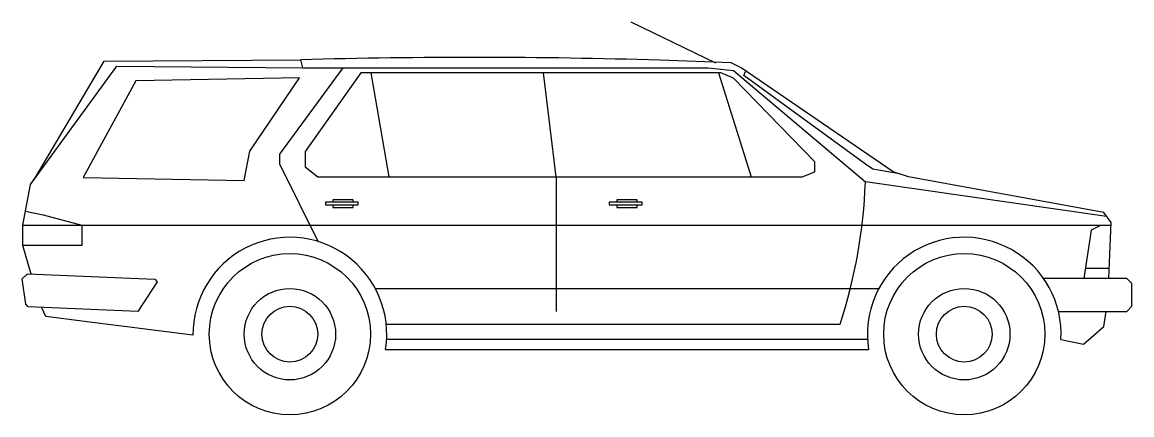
# Model space of a CAD drawing. Extents: x 93.19 to 97.57, y 57.29 to 58.84.
import ezdxf

# ---------------------------------------------------------------- set-up
doc = ezdxf.new("R2010")
doc.units = 0
doc.layers.get('0').update_dxf_attribs({"linetype": 'CONTINUOUS'})

msp = doc.modelspace()

# ---------------------------------------------------------------- linework, layer by layer
for points in [[(95.9304, 58.6783), (95.5958, 58.84)], [(93.2301, 57.8462), (93.1974, 57.96), (93.1974, 58.04), (93.2274, 58.2), (93.2474, 58.23), (93.5177, 58.6869), (94.2921, 58.6915)], [(94.2921, 58.6915), (94.3, 58.66), (95.9, 58.66), (96, 58.65), (96.52, 58.21)], [(93.2274, 58.2), (93.5677, 58.6669), (94.3, 58.66)], [(94.3617, 57.9754), (94.21, 58.28), (94.21, 58.32), (94.46, 58.66)], [(95.95, 58.64), (94.53, 58.64), (94.31, 58.33), (94.31, 58.27), (94.36, 58.23), (96.27, 58.23), (96.32, 58.25), (96.32, 58.29), (96, 58.62), (95.95, 58.64)], [(94.57, 58.64), (94.64, 58.23)], [(95.3, 58.23), (95.25, 58.64)], [(95.94, 58.64), (96.07, 58.23)], [(96.655, 58.2417), (96.55, 58.26), (96.52, 58.28), (96.04, 58.63), (96.0466, 58.6453)], [(95.3, 58.23), (95.3, 57.7)], [(97.4716, 58.0745), (96.52, 58.21)], [(94.39, 58.13), (94.39, 58.12), (94.52, 58.12), (94.52, 58.13), (94.39, 58.13)], [(94.5, 58.13), (94.5, 58.14), (94.42, 58.14), (94.42, 58.13)], [(95.51, 58.13), (95.51, 58.12), (95.64, 58.12), (95.64, 58.13), (95.51, 58.13)], [(95.62, 58.13), (95.62, 58.14), (95.54, 58.14), (95.54, 58.13)], [(93.2078, 58.0955), (93.2774, 58.08), (93.43, 58.04), (93.43, 57.96), (93.1974, 57.96)], [(94.42, 58.12), (94.42, 58.11), (94.5, 58.11), (94.5, 58.12)], [(95.54, 58.12), (95.54, 58.11), (95.62, 58.11), (95.62, 58.12)], [(93.1974, 58.04), (97.4895, 58.04)], [(97.45, 58.04), (97.41, 58.02), (97.382, 57.83)], [(97.39, 57.87), (97.4818, 57.87)], [(93.65, 57.7), (93.2179, 57.7172), (93.2084, 57.7278), (93.1942, 57.8288), (93.2153, 57.8476), (93.7174, 57.8263), (93.7268, 57.8158), (93.65, 57.7)], [(97.5508, 57.83), (97.2224, 57.83)], [(97.5508, 57.83), (97.5708, 57.81)], [(94.587, 57.79), (96.573, 57.79)], [(97.5708, 57.72), (97.5708, 57.81)], [(93.44, 57.66), (93.2874, 57.68), (93.2718, 57.7135)], [(97.2813, 57.7), (97.5508, 57.7)], [(97.2915, 57.5887), (97.38, 57.57), (97.46, 57.64), (97.47, 57.7)], [(97.5708, 57.72), (97.5508, 57.7)], [(93.8679, 57.6055), (93.44, 57.66)], [(94.63, 57.65), (96.42, 57.65)], [(94.6316, 57.5904), (96.5284, 57.5904)], [(94.6274, 57.55), (96.5326, 57.55)]]:
    msp.add_lwpolyline(points)
msp.add_lwpolyline([(97.48, 57.83), (97.49, 58.05), (97.46, 58.09), (96.69, 58.23), (96.63, 58.25), (96.03, 58.66), (95.99, 58.68), (95.71, 58.69, 0.01482), (94.2921, 58.6915, 2.500759)], format="xyb")
msp.add_lwpolyline([(93.6423, 58.6091), (93.4346, 58.2281), (94.0691, 58.2165), (94.0922, 58.332), (94.2883, 58.6206)], close=True)
for centre, radius in [((94.25, 57.61), 0.3178), ((96.91, 57.61), 0.3178), ((94.25, 57.61), 0.1803), ((96.91, 57.61), 0.1803), ((94.25, 57.61), 0.11), ((96.91, 57.61), 0.11)]:
    msp.add_circle(centre, radius)
for centre, radius, start, end in [((94.4888, 58.2838), 2.0325, 341.8309, 357.9197), ((94.25, 57.61), 0.3821, 350.9656, 180.6693), ((96.91, 57.61), 0.3821, 356.8076, 189.0344)]:
    msp.add_arc(centre, radius, start, end)

doc.saveas('drawing.dxf')
